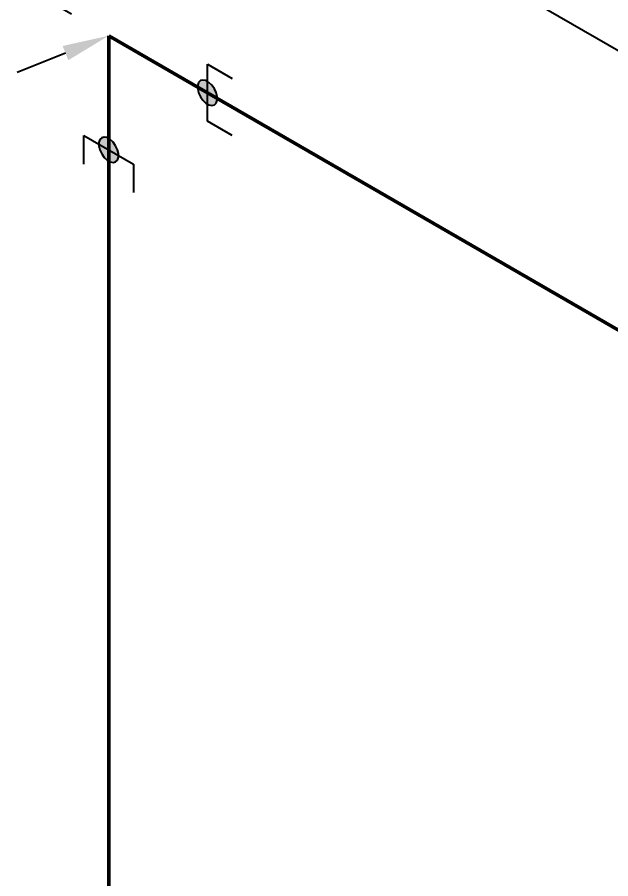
# Model space of a CAD drawing. Header units: millimetres. Extents: x 0 to 594, y 0 to 420.
# Drawn here: x 249.05 to 280.93, y 334.74 to 380.99 of the extents above; entities that cross this region are included whole.
import ezdxf
from ezdxf import colors
from ezdxf.entities.mleader import LeaderData, LeaderLine
from ezdxf.math import Vec2, Vec3

# ---------------------------------------------------------------- set-up
doc = ezdxf.new("R2010")
doc.units = ezdxf.units.MM
doc.header["$LTSCALE"] = 0.25
for name, color, linetype in [('용접', 1, 'Continuous'), ('주석', 7, 'Continuous'), ('치수', 1, 'Continuous')]:
    doc.layers.add(name, color=color, linetype=linetype)
doc.layers.add('파이프 작은 보어', color=30, linetype='Continuous', lineweight=50)
doc.styles.add('AdskIsoMetric', font='arial.ttf', dxfattribs={"width": 0.8, "height": 2.5})
doc.styles.add('AdskIsoMetric-30', font='arial.ttf', dxfattribs={"width": 0.8, "height": 2.5})
doc.styles.add('AdskIsoMetric30', font='arial.ttf', dxfattribs={"width": 0.8, "oblique": 30, "height": 2.5})
doc.styles.get("Standard").update_dxf_attribs({"font": 'arial.ttf'})
doc.dimstyles.new('AdskIsoMetric', dxfattribs={"dimtxt": 2.5, "dimasz": 2.5, "dimexe": 1, "dimexo": 2, "dimgap": 0.8, "dimtad": 1, "dimdec": 0, "dimrnd": 1, "dimzin": 0, "dimdsep": 46, "dimtxsty": 'AdskIsoMetric', "dimcen": 0, "dimclrt": 7, "dimadec": 0, "dimazin": 0, "dimtfac": 1, "dimtdec": 0, "dimtmove": 1, "dimatfit": 3, "dimfxl": 0, "dimfrac": 2, "dimtolj": 1, "dimtzin": 0, "dimarcsym": 0})

# ---------------------------------------------------------------- blocks, each defined once
blk = doc.blocks.new('*D24')
at = {"layer": 'Defpoints', "color": 0}
for p in [(253.959, 380), (331.055, 350.489), (331.055, 335.489)]:
    blk.add_point(p, dxfattribs=at)
at = {"layer": '치수', "color": 0, "lineweight": -2}
for p, q in [((253.959, 382.31), (253.959, 396.155)), ((256.125, 393.75), (328.89, 351.739)), ((331.055, 337.798), (331.055, 351.644))]:
    blk.add_line(p, q, dxfattribs=at)
at = {"layer": '치수', "color": 0}
for points in [[(256.333, 394.111), (255.916, 393.389), (253.959, 395)], [(329.098, 352.1), (328.682, 351.378), (331.055, 350.489)]]:
    blk.add_solid(points, dxfattribs=at)
at = {"layer": '치수', "color": 7, "insert": (292.507, 375.362), "char_height": 2.5, "attachment_point": 5, "rotation": 330, "style": 'AdskIsoMetric-30'}
blk.add_mtext('\\A1;1834', dxfattribs=at)
blk = doc.blocks.new('*D25')
at = {"layer": 'Defpoints', "color": 0}
for p in [(240.969, 387.5), (253.959, 380), (253.959, 222.912)]:
    blk.add_point(p, dxfattribs=at)
at = {"layer": '치수', "color": 0, "lineweight": -2}
for p, q in [((251.959, 381.155), (239.969, 388.077)), ((240.969, 232.912), (240.969, 385)), ((251.959, 224.067), (239.969, 230.989))]:
    blk.add_line(p, q, dxfattribs=at)
at = {"layer": '치수', "color": 0}
for points in [[(240.552, 385), (241.386, 385), (240.969, 387.5)], [(240.552, 232.912), (241.386, 232.912), (240.969, 230.412)]]:
    blk.add_solid(points, dxfattribs=at)
at = {"layer": '치수', "color": 7, "insert": (238.703, 310.265), "char_height": 2.5, "attachment_point": 5, "rotation": 90, "style": 'AdskIsoMetric30'}
blk.add_mtext('\\A1;4379', dxfattribs=at)
blk = doc.blocks.new('엘보우-1-Iso2DSkew0')
at = {"color": 0, "linetype": 'ByBlock', "lineweight": -2, "extrusion": (0.707107, 0.408248, -0.57735)}
for p, q in [((0, 0), (5.303, -3.062)), ((0, 0), (0, 0)), ((0, -6.124), (0, 0))]:
    blk.add_line(p, q, dxfattribs=at)
blk = doc.blocks.new('SocketWeld-2-IsoRight')
blk.add_hatch(color=256).paths.add_polyline_path([(0.0055, -0.0435), (0.0057, -0.0436), (0.006, -0.0436), (0.0062, -0.0436), (0.0064, -0.0437), (0.0066, -0.0437), (0.0068, -0.0438), (0.007, -0.0438), (0.0072, -0.0439), (0.0075, -0.0439), (0.0077, -0.0439), (0.0079, -0.044), (0.0081, -0.044), (0.0083, -0.0441), (0.0085, -0.0441), (0.0088, -0.0442), (0.009, -0.0442), (0.0092, -0.0443), (0.0094, -0.0443), (0.0096, -0.0443), (0.0098, -0.0444), (0.01, -0.0444), (0.0103, -0.0445), (0.0105, -0.0445), (0.0107, -0.0446), (0.0109, -0.0446), (0.0111, -0.0446), (0.0113, -0.0447), (0.0115, -0.0447), (0.0118, -0.0448), (0.012, -0.0448), (0.0122, -0.0449), (0.0124, -0.0449), (0.0126, -0.0449), (0.0128, -0.045), (0.013, -0.045), (0.0133, -0.0451), (0.0135, -0.0451), (0.0137, -0.0452), (0.0139, -0.0452), (0.0141, -0.0453), (0.0143, -0.0453), (0.0145, -0.0453), (0.0148, -0.0454), (0.015, -0.0454), (0.0152, -0.0455), (0.0154, -0.0455), (0.0156, -0.0456), (0.0158, -0.0456), (0.0161, -0.0456), (0.0161, -0.0456), (0.0162, -0.0456), (0.0164, -0.0455), (0.0166, -0.0455), (0.0168, -0.0455), (0.017, -0.0454), (0.0171, -0.0454), (0.0173, -0.0453), (0.0175, -0.0453), (0.0177, -0.0452), (0.0179, -0.0452), (0.0181, -0.0451), (0.0182, -0.0451), (0.0184, -0.045), (0.0186, -0.045), (0.0188, -0.0449), (0.019, -0.0449), (0.0192, -0.0448), (0.0193, -0.0448), (0.0195, -0.0447), (0.0197, -0.0447), (0.0199, -0.0446), (0.0201, -0.0446), (0.0203, -0.0445), (0.0204, -0.0445), (0.0206, -0.0444), (0.0208, -0.0444), (0.021, -0.0444), (0.0212, -0.0443), (0.0213, -0.0443), (0.0215, -0.0442), (0.0217, -0.0442), (0.0219, -0.0441), (0.0221, -0.0441), (0.0223, -0.044), (0.0224, -0.044), (0.0226, -0.0439), (0.0228, -0.0439), (0.023, -0.0438), (0.0232, -0.0438), (0.0234, -0.0437), (0.0235, -0.0437), (0.0237, -0.0436), (0.0239, -0.0436), (0.0241, -0.0435), (0.0243, -0.0435), (0.0245, -0.0434), (0.0246, -0.0434), (0.0248, -0.0433), (0.025, -0.0433), (0.025, -0.0433), (0.0251, -0.0432), (0.0253, -0.043), (0.0254, -0.0429), (0.0255, -0.0428), (0.0257, -0.0426), (0.0258, -0.0425), (0.0259, -0.0424), (0.0261, -0.0422), (0.0262, -0.0421), (0.0263, -0.042), (0.0265, -0.0418), (0.0266, -0.0417), (0.0267, -0.0416), (0.0269, -0.0414), (0.027, -0.0413), (0.0271, -0.0412), (0.0273, -0.041), (0.0274, -0.0409), (0.0275, -0.0408), (0.0277, -0.0406), (0.0278, -0.0405), (0.0279, -0.0403), (0.0281, -0.0402), (0.0282, -0.0401), (0.0283, -0.0399), (0.0284, -0.0398), (0.0286, -0.0397), (0.0287, -0.0395), (0.0288, -0.0394), (0.029, -0.0393), (0.0291, -0.0391), (0.0292, -0.039), (0.0294, -0.0389), (0.0295, -0.0387), (0.0296, -0.0386), (0.0298, -0.0385), (0.0299, -0.0383), (0.03, -0.0382), (0.0302, -0.0381), (0.0303, -0.0379), (0.0304, -0.0378), (0.0306, -0.0377), (0.0307, -0.0375), (0.0308, -0.0374), (0.031, -0.0373), (0.0311, -0.0371), (0.0312, -0.037), (0.0314, -0.0369), (0.0315, -0.0367), (0.0315, -0.0367), (0.0316, -0.0365), (0.0316, -0.0363), (0.0317, -0.0361), (0.0318, -0.0359), (0.0319, -0.0357), (0.0319, -0.0355), (0.032, -0.0353), (0.0321, -0.0351), (0.0321, -0.0349), (0.0322, -0.0346), (0.0323, -0.0344), (0.0323, -0.0342), (0.0324, -0.034), (0.0325, -0.0338), (0.0325, -0.0336), (0.0326, -0.0334), (0.0327, -0.0332), (0.0328, -0.033), (0.0328, -0.0328), (0.0329, -0.0326), (0.033, -0.0324), (0.033, -0.0322), (0.0331, -0.0319), (0.0332, -0.0317), (0.0332, -0.0315), (0.0333, -0.0313), (0.0334, -0.0311), (0.0335, -0.0309), (0.0335, -0.0307), (0.0336, -0.0305), (0.0337, -0.0303), (0.0337, -0.0301), (0.0338, -0.0299), (0.0339, -0.0297), (0.0339, -0.0295), (0.034, -0.0292), (0.0341, -0.029), (0.0342, -0.0288), (0.0342, -0.0286), (0.0343, -0.0284), (0.0344, -0.0282), (0.0344, -0.028), (0.0345, -0.0278), (0.0346, -0.0276), (0.0346, -0.0274), (0.0347, -0.0272), (0.0348, -0.027), (0.0349, -0.0268), (0.0349, -0.0265), (0.0349, -0.0265), (0.0349, -0.0263), (0.0349, -0.026), (0.0349, -0.0258), (0.0349, -0.0255), (0.0349, -0.0252), (0.0349, -0.025), (0.0349, -0.0247), (0.0349, -0.0245), (0.0349, -0.0242), (0.0349, -0.0239), (0.0349, -0.0237), (0.0349, -0.0234), (0.0349, -0.0232), (0.0349, -0.0229), (0.0349, -0.0226), (0.0349, -0.0224), (0.0349, -0.0221), (0.0349, -0.0219), (0.0349, -0.0216), (0.0349, -0.0213), (0.0349, -0.0211), (0.0349, -0.0208), (0.0349, -0.0206), (0.0349, -0.0203), (0.0349, -0.02), (0.0349, -0.0198), (0.0349, -0.0195), (0.0349, -0.0192), (0.0349, -0.019), (0.0349, -0.0187), (0.0349, -0.0185), (0.0349, -0.0182), (0.0349, -0.0179), (0.0349, -0.0177), (0.0349, -0.0174), (0.0349, -0.0172), (0.0349, -0.0169), (0.0349, -0.0166), (0.0349, -0.0164), (0.0349, -0.0161), (0.0349, -0.0159), (0.0349, -0.0156), (0.0349, -0.0153), (0.0349, -0.0151), (0.0349, -0.0148), (0.0349, -0.0146), (0.0349, -0.0143), (0.0349, -0.014), (0.0349, -0.0138), (0.0349, -0.0138), (0.0349, -0.0135), (0.0348, -0.0132), (0.0347, -0.0129), (0.0346, -0.0126), (0.0346, -0.0123), (0.0345, -0.012), (0.0344, -0.0118), (0.0344, -0.0115), (0.0343, -0.0112), (0.0342, -0.0109), (0.0342, -0.0106), (0.0341, -0.0103), (0.034, -0.01), (0.0339, -0.0097), (0.0339, -0.0095), (0.0338, -0.0092), (0.0337, -0.0089), (0.0337, -0.0086), (0.0336, -0.0083), (0.0335, -0.008), (0.0335, -0.0077), (0.0334, -0.0074), (0.0333, -0.0071), (0.0332, -0.0069), (0.0332, -0.0066), (0.0331, -0.0063), (0.033, -0.006), (0.033, -0.0057), (0.0329, -0.0054), (0.0328, -0.0051), (0.0328, -0.0048), (0.0327, -0.0046), (0.0326, -0.0043), (0.0325, -0.004), (0.0325, -0.0037), (0.0324, -0.0034), (0.0323, -0.0031), (0.0323, -0.0028), (0.0322, -0.0025), (0.0321, -0.0022), (0.0321, -0.002), (0.032, -0.0017), (0.0319, -0.0014), (0.0319, -0.0011), (0.0318, -0.0008), (0.0317, -0.0005), (0.0316, -0.0002), (0.0316, 0.0001), (0.0315, 0.0003), (0.0315, 0.0003), (0.0314, 0.0006), (0.0312, 0.0009), (0.0311, 0.0012), (0.031, 0.0015), (0.0308, 0.0018), (0.0307, 0.0021), (0.0306, 0.0024), (0.0304, 0.0026), (0.0303, 0.0029), (0.0302, 0.0032), (0.03, 0.0035), (0.0299, 0.0038), (0.0298, 0.0041), (0.0296, 0.0044), (0.0295, 0.0047), (0.0294, 0.0049), (0.0292, 0.0052), (0.0291, 0.0055), (0.029, 0.0058), (0.0288, 0.0061), (0.0287, 0.0064), (0.0286, 0.0067), (0.0284, 0.007), (0.0283, 0.0072), (0.0282, 0.0075), (0.0281, 0.0078), (0.0279, 0.0081), (0.0278, 0.0084), (0.0277, 0.0087), (0.0275, 0.009), (0.0274, 0.0093), (0.0273, 0.0095), (0.0271, 0.0098), (0.027, 0.0101), (0.0269, 0.0104), (0.0267, 0.0107), (0.0266, 0.011), (0.0265, 0.0113), (0.0263, 0.0116), (0.0262, 0.0118), (0.0261, 0.0121), (0.0259, 0.0124), (0.0258, 0.0127), (0.0257, 0.013), (0.0255, 0.0133), (0.0254, 0.0136), (0.0253, 0.0139), (0.0251, 0.0141), (0.025, 0.0144), (0.025, 0.0144), (0.0248, 0.0147), (0.0246, 0.015), (0.0245, 0.0152), (0.0243, 0.0155), (0.0241, 0.0157), (0.0239, 0.016), (0.0237, 0.0162), (0.0235, 0.0165), (0.0234, 0.0168), (0.0232, 0.017), (0.023, 0.0173), (0.0228, 0.0175), (0.0226, 0.0178), (0.0224, 0.0181), (0.0223, 0.0183), (0.0221, 0.0186), (0.0219, 0.0188), (0.0217, 0.0191), (0.0215, 0.0193), (0.0213, 0.0196), (0.0212, 0.0199), (0.021, 0.0201), (0.0208, 0.0204), (0.0206, 0.0206), (0.0204, 0.0209), (0.0203, 0.0212), (0.0201, 0.0214), (0.0199, 0.0217), (0.0197, 0.0219), (0.0195, 0.0222), (0.0193, 0.0225), (0.0192, 0.0227), (0.019, 0.023), (0.0188, 0.0232), (0.0186, 0.0235), (0.0184, 0.0237), (0.0182, 0.024), (0.0181, 0.0243), (0.0179, 0.0245), (0.0177, 0.0248), (0.0175, 0.025), (0.0173, 0.0253), (0.0171, 0.0256), (0.017, 0.0258), (0.0168, 0.0261), (0.0166, 0.0263), (0.0164, 0.0266), (0.0162, 0.0268), (0.0161, 0.0271), (0.0161, 0.0271), (0.0158, 0.0273), (0.0156, 0.0275), (0.0154, 0.0277), (0.0152, 0.0279), (0.015, 0.0281), (0.0148, 0.0283), (0.0145, 0.0285), (0.0143, 0.0287), (0.0141, 0.0289), (0.0139, 0.0292), (0.0137, 0.0294), (0.0135, 0.0296), (0.0133, 0.0298), (0.013, 0.03), (0.0128, 0.0302), (0.0126, 0.0304), (0.0124, 0.0306), (0.0122, 0.0308), (0.012, 0.031), (0.0118, 0.0312), (0.0115, 0.0314), (0.0113, 0.0316), (0.0111, 0.0318), (0.0109, 0.032), (0.0107, 0.0322), (0.0105, 0.0324), (0.0103, 0.0326), (0.01, 0.0328), (0.0098, 0.033), (0.0096, 0.0332), (0.0094, 0.0334), (0.0092, 0.0337), (0.009, 0.0339), (0.0088, 0.0341), (0.0085, 0.0343), (0.0083, 0.0345), (0.0081, 0.0347), (0.0079, 0.0349), (0.0077, 0.0351), (0.0075, 0.0353), (0.0072, 0.0355), (0.007, 0.0357), (0.0068, 0.0359), (0.0066, 0.0361), (0.0064, 0.0363), (0.0062, 0.0365), (0.006, 0.0367), (0.0057, 0.0369), (0.0055, 0.0371), (0.0055, 0.0371), (0.0053, 0.0373), (0.0051, 0.0374), (0.0049, 0.0375), (0.0046, 0.0377), (0.0044, 0.0378), (0.0042, 0.0379), (0.004, 0.038), (0.0037, 0.0382), (0.0035, 0.0383), (0.0033, 0.0384), (0.003, 0.0386), (0.0028, 0.0387), (0.0026, 0.0388), (0.0024, 0.039), (0.0021, 0.0391), (0.0019, 0.0392), (0.0017, 0.0393), (0.0015, 0.0395), (0.0012, 0.0396), (0.001, 0.0397), (0.0008, 0.0399), (0.0006, 0.04), (0.0003, 0.0401), (0.0001, 0.0403), (-0.0001, 0.0404), (-0.0003, 0.0405), (-0.0006, 0.0406), (-0.0008, 0.0408), (-0.001, 0.0409), (-0.0012, 0.041), (-0.0015, 0.0412), (-0.0017, 0.0413), (-0.0019, 0.0414), (-0.0021, 0.0416), (-0.0024, 0.0417), (-0.0026, 0.0418), (-0.0028, 0.042), (-0.003, 0.0421), (-0.0033, 0.0422), (-0.0035, 0.0423), (-0.0037, 0.0425), (-0.004, 0.0426), (-0.0042, 0.0427), (-0.0044, 0.0429), (-0.0046, 0.043), (-0.0049, 0.0431), (-0.0051, 0.0433), (-0.0053, 0.0434), (-0.0055, 0.0435), (-0.0055, 0.0435), (-0.0057, 0.0436), (-0.006, 0.0436), (-0.0062, 0.0436), (-0.0064, 0.0437), (-0.0066, 0.0437), (-0.0068, 0.0438), (-0.007, 0.0438), (-0.0072, 0.0439), (-0.0075, 0.0439), (-0.0077, 0.0439), (-0.0079, 0.044), (-0.0081, 0.044), (-0.0083, 0.0441), (-0.0085, 0.0441), (-0.0088, 0.0442), (-0.009, 0.0442), (-0.0092, 0.0443), (-0.0094, 0.0443), (-0.0096, 0.0443), (-0.0098, 0.0444), (-0.01, 0.0444), (-0.0103, 0.0445), (-0.0105, 0.0445), (-0.0107, 0.0446), (-0.0109, 0.0446), (-0.0111, 0.0446), (-0.0113, 0.0447), (-0.0115, 0.0447), (-0.0118, 0.0448), (-0.012, 0.0448), (-0.0122, 0.0449), (-0.0124, 0.0449), (-0.0126, 0.0449), (-0.0128, 0.045), (-0.013, 0.045), (-0.0133, 0.0451), (-0.0135, 0.0451), (-0.0137, 0.0452), (-0.0139, 0.0452), (-0.0141, 0.0453), (-0.0143, 0.0453), (-0.0145, 0.0453), (-0.0148, 0.0454), (-0.015, 0.0454), (-0.0152, 0.0455), (-0.0154, 0.0455), (-0.0156, 0.0456), (-0.0158, 0.0456), (-0.0161, 0.0456), (-0.0161, 0.0456), (-0.0162, 0.0456), (-0.0164, 0.0455), (-0.0166, 0.0455), (-0.0168, 0.0455), (-0.017, 0.0454), (-0.0171, 0.0454), (-0.0173, 0.0453), (-0.0175, 0.0453), (-0.0177, 0.0452), (-0.0179, 0.0452), (-0.0181, 0.0451), (-0.0182, 0.0451), (-0.0184, 0.045), (-0.0186, 0.045), (-0.0188, 0.0449), (-0.019, 0.0449), (-0.0192, 0.0448), (-0.0193, 0.0448), (-0.0195, 0.0447), (-0.0197, 0.0447), (-0.0199, 0.0446), (-0.0201, 0.0446), (-0.0203, 0.0445), (-0.0204, 0.0445), (-0.0206, 0.0444), (-0.0208, 0.0444), (-0.021, 0.0444), (-0.0212, 0.0443), (-0.0213, 0.0443), (-0.0215, 0.0442), (-0.0217, 0.0442), (-0.0219, 0.0441), (-0.0221, 0.0441), (-0.0223, 0.044), (-0.0224, 0.044), (-0.0226, 0.0439), (-0.0228, 0.0439), (-0.023, 0.0438), (-0.0232, 0.0438), (-0.0234, 0.0437), (-0.0235, 0.0437), (-0.0237, 0.0436), (-0.0239, 0.0436), (-0.0241, 0.0435), (-0.0243, 0.0435), (-0.0245, 0.0434), (-0.0246, 0.0434), (-0.0248, 0.0433), (-0.025, 0.0433), (-0.025, 0.0433), (-0.0251, 0.0432), (-0.0253, 0.043), (-0.0254, 0.0429), (-0.0255, 0.0428), (-0.0257, 0.0426), (-0.0258, 0.0425), (-0.0259, 0.0424), (-0.0261, 0.0422), (-0.0262, 0.0421), (-0.0263, 0.042), (-0.0265, 0.0418), (-0.0266, 0.0417), (-0.0267, 0.0416), (-0.0269, 0.0414), (-0.027, 0.0413), (-0.0271, 0.0412), (-0.0273, 0.041), (-0.0274, 0.0409), (-0.0275, 0.0408), (-0.0277, 0.0406), (-0.0278, 0.0405), (-0.0279, 0.0403), (-0.0281, 0.0402), (-0.0282, 0.0401), (-0.0283, 0.0399), (-0.0284, 0.0398), (-0.0286, 0.0397), (-0.0287, 0.0395), (-0.0288, 0.0394), (-0.029, 0.0393), (-0.0291, 0.0391), (-0.0292, 0.039), (-0.0294, 0.0389), (-0.0295, 0.0387), (-0.0296, 0.0386), (-0.0298, 0.0385), (-0.0299, 0.0383), (-0.03, 0.0382), (-0.0302, 0.0381), (-0.0303, 0.0379), (-0.0304, 0.0378), (-0.0306, 0.0377), (-0.0307, 0.0375), (-0.0308, 0.0374), (-0.031, 0.0373), (-0.0311, 0.0371), (-0.0312, 0.037), (-0.0314, 0.0369), (-0.0315, 0.0367), (-0.0315, 0.0367), (-0.0316, 0.0365), (-0.0316, 0.0363), (-0.0317, 0.0361), (-0.0318, 0.0359), (-0.0319, 0.0357), (-0.0319, 0.0355), (-0.032, 0.0353), (-0.0321, 0.0351), (-0.0321, 0.0349), (-0.0322, 0.0346), (-0.0323, 0.0344), (-0.0323, 0.0342), (-0.0324, 0.034), (-0.0325, 0.0338), (-0.0325, 0.0336), (-0.0326, 0.0334), (-0.0327, 0.0332), (-0.0328, 0.033), (-0.0328, 0.0328), (-0.0329, 0.0326), (-0.033, 0.0324), (-0.033, 0.0322), (-0.0331, 0.0319), (-0.0332, 0.0317), (-0.0332, 0.0315), (-0.0333, 0.0313), (-0.0334, 0.0311), (-0.0335, 0.0309), (-0.0335, 0.0307), (-0.0336, 0.0305), (-0.0337, 0.0303), (-0.0337, 0.0301), (-0.0338, 0.0299), (-0.0339, 0.0297), (-0.0339, 0.0295), (-0.034, 0.0292), (-0.0341, 0.029), (-0.0342, 0.0288), (-0.0342, 0.0286), (-0.0343, 0.0284), (-0.0344, 0.0282), (-0.0344, 0.028), (-0.0345, 0.0278), (-0.0346, 0.0276), (-0.0346, 0.0274), (-0.0347, 0.0272), (-0.0348, 0.027), (-0.0349, 0.0268), (-0.0349, 0.0265), (-0.0349, 0.0265), (-0.0349, 0.0263), (-0.0349, 0.026), (-0.0349, 0.0258), (-0.0349, 0.0255), (-0.0349, 0.0252), (-0.0349, 0.025), (-0.0349, 0.0247), (-0.0349, 0.0245), (-0.0349, 0.0242), (-0.0349, 0.0239), (-0.0349, 0.0237), (-0.0349, 0.0234), (-0.0349, 0.0232), (-0.0349, 0.0229), (-0.0349, 0.0226), (-0.0349, 0.0224), (-0.0349, 0.0221), (-0.0349, 0.0219), (-0.0349, 0.0216), (-0.0349, 0.0213), (-0.0349, 0.0211), (-0.0349, 0.0208), (-0.0349, 0.0206), (-0.0349, 0.0203), (-0.0349, 0.02), (-0.0349, 0.0198), (-0.0349, 0.0195), (-0.0349, 0.0192), (-0.0349, 0.019), (-0.0349, 0.0187), (-0.0349, 0.0185), (-0.0349, 0.0182), (-0.0349, 0.0179), (-0.0349, 0.0177), (-0.0349, 0.0174), (-0.0349, 0.0172), (-0.0349, 0.0169), (-0.0349, 0.0166), (-0.0349, 0.0164), (-0.0349, 0.0161), (-0.0349, 0.0159), (-0.0349, 0.0156), (-0.0349, 0.0153), (-0.0349, 0.0151), (-0.0349, 0.0148), (-0.0349, 0.0146), (-0.0349, 0.0143), (-0.0349, 0.014), (-0.0349, 0.0138), (-0.0349, 0.0138), (-0.0349, 0.0135), (-0.0348, 0.0132), (-0.0347, 0.0129), (-0.0346, 0.0126), (-0.0346, 0.0123), (-0.0345, 0.012), (-0.0344, 0.0118), (-0.0344, 0.0115), (-0.0343, 0.0112), (-0.0342, 0.0109), (-0.0342, 0.0106), (-0.0341, 0.0103), (-0.034, 0.01), (-0.0339, 0.0097), (-0.0339, 0.0095), (-0.0338, 0.0092), (-0.0337, 0.0089), (-0.0337, 0.0086), (-0.0336, 0.0083), (-0.0335, 0.008), (-0.0335, 0.0077), (-0.0334, 0.0074), (-0.0333, 0.0071), (-0.0332, 0.0069), (-0.0332, 0.0066), (-0.0331, 0.0063), (-0.033, 0.006), (-0.033, 0.0057), (-0.0329, 0.0054), (-0.0328, 0.0051), (-0.0328, 0.0048), (-0.0327, 0.0046), (-0.0326, 0.0043), (-0.0325, 0.004), (-0.0325, 0.0037), (-0.0324, 0.0034), (-0.0323, 0.0031), (-0.0323, 0.0028), (-0.0322, 0.0025), (-0.0321, 0.0022), (-0.0321, 0.002), (-0.032, 0.0017), (-0.0319, 0.0014), (-0.0319, 0.0011), (-0.0318, 0.0008), (-0.0317, 0.0005), (-0.0316, 0.0002), (-0.0316, -0.0001), (-0.0315, -0.0003), (-0.0315, -0.0003), (-0.0314, -0.0006), (-0.0312, -0.0009), (-0.0311, -0.0012), (-0.031, -0.0015), (-0.0308, -0.0018), (-0.0307, -0.0021), (-0.0306, -0.0024), (-0.0304, -0.0026), (-0.0303, -0.0029), (-0.0302, -0.0032), (-0.03, -0.0035), (-0.0299, -0.0038), (-0.0298, -0.0041), (-0.0296, -0.0044), (-0.0295, -0.0047), (-0.0294, -0.0049), (-0.0292, -0.0052), (-0.0291, -0.0055), (-0.029, -0.0058), (-0.0288, -0.0061), (-0.0287, -0.0064), (-0.0286, -0.0067), (-0.0284, -0.007), (-0.0283, -0.0072), (-0.0282, -0.0075), (-0.0281, -0.0078), (-0.0279, -0.0081), (-0.0278, -0.0084), (-0.0277, -0.0087), (-0.0275, -0.009), (-0.0274, -0.0093), (-0.0273, -0.0095), (-0.0271, -0.0098), (-0.027, -0.0101), (-0.0269, -0.0104), (-0.0267, -0.0107), (-0.0266, -0.011), (-0.0265, -0.0113), (-0.0263, -0.0116), (-0.0262, -0.0118), (-0.0261, -0.0121), (-0.0259, -0.0124), (-0.0258, -0.0127), (-0.0257, -0.013), (-0.0255, -0.0133), (-0.0254, -0.0136), (-0.0253, -0.0139), (-0.0251, -0.0141), (-0.025, -0.0144), (-0.025, -0.0144), (-0.0248, -0.0147), (-0.0246, -0.015), (-0.0245, -0.0152), (-0.0243, -0.0155), (-0.0241, -0.0157), (-0.0239, -0.016), (-0.0237, -0.0162), (-0.0235, -0.0165), (-0.0234, -0.0168), (-0.0232, -0.017), (-0.023, -0.0173), (-0.0228, -0.0175), (-0.0226, -0.0178), (-0.0224, -0.0181), (-0.0223, -0.0183), (-0.0221, -0.0186), (-0.0219, -0.0188), (-0.0217, -0.0191), (-0.0215, -0.0193), (-0.0213, -0.0196), (-0.0212, -0.0199), (-0.021, -0.0201), (-0.0208, -0.0204), (-0.0206, -0.0206), (-0.0204, -0.0209), (-0.0203, -0.0212), (-0.0201, -0.0214), (-0.0199, -0.0217), (-0.0197, -0.0219), (-0.0195, -0.0222), (-0.0193, -0.0225), (-0.0192, -0.0227), (-0.019, -0.023), (-0.0188, -0.0232), (-0.0186, -0.0235), (-0.0184, -0.0237), (-0.0182, -0.024), (-0.0181, -0.0243), (-0.0179, -0.0245), (-0.0177, -0.0248), (-0.0175, -0.025), (-0.0173, -0.0253), (-0.0171, -0.0256), (-0.017, -0.0258), (-0.0168, -0.0261), (-0.0166, -0.0263), (-0.0164, -0.0266), (-0.0162, -0.0268), (-0.0161, -0.0271), (-0.0161, -0.0271), (-0.0158, -0.0273), (-0.0156, -0.0275), (-0.0154, -0.0277), (-0.0152, -0.0279), (-0.015, -0.0281), (-0.0148, -0.0283), (-0.0145, -0.0285), (-0.0143, -0.0287), (-0.0141, -0.0289), (-0.0139, -0.0292), (-0.0137, -0.0294), (-0.0135, -0.0296), (-0.0133, -0.0298), (-0.013, -0.03), (-0.0128, -0.0302), (-0.0126, -0.0304), (-0.0124, -0.0306), (-0.0122, -0.0308), (-0.012, -0.031), (-0.0118, -0.0312), (-0.0115, -0.0314), (-0.0113, -0.0316), (-0.0111, -0.0318), (-0.0109, -0.032), (-0.0107, -0.0322), (-0.0105, -0.0324), (-0.0103, -0.0326), (-0.01, -0.0328), (-0.0098, -0.033), (-0.0096, -0.0332), (-0.0094, -0.0334), (-0.0092, -0.0337), (-0.009, -0.0339), (-0.0088, -0.0341), (-0.0085, -0.0343), (-0.0083, -0.0345), (-0.0081, -0.0347), (-0.0079, -0.0349), (-0.0077, -0.0351), (-0.0075, -0.0353), (-0.0072, -0.0355), (-0.007, -0.0357), (-0.0068, -0.0359), (-0.0066, -0.0361), (-0.0064, -0.0363), (-0.0062, -0.0365), (-0.006, -0.0367), (-0.0057, -0.0369), (-0.0055, -0.0371), (-0.0055, -0.0371), (-0.0053, -0.0373), (-0.0051, -0.0374), (-0.0049, -0.0375), (-0.0046, -0.0377), (-0.0044, -0.0378), (-0.0042, -0.0379), (-0.004, -0.038), (-0.0037, -0.0382), (-0.0035, -0.0383), (-0.0033, -0.0384), (-0.003, -0.0386), (-0.0028, -0.0387), (-0.0026, -0.0388), (-0.0024, -0.039), (-0.0021, -0.0391), (-0.0019, -0.0392), (-0.0017, -0.0393), (-0.0015, -0.0395), (-0.0012, -0.0396), (-0.001, -0.0397), (-0.0008, -0.0399), (-0.0006, -0.04), (-0.0003, -0.0401), (-0.0001, -0.0403), (0.0001, -0.0404), (0.0003, -0.0405), (0.0006, -0.0406), (0.0008, -0.0408), (0.001, -0.0409), (0.0012, -0.041), (0.0015, -0.0412), (0.0017, -0.0413), (0.0019, -0.0414), (0.0021, -0.0416), (0.0024, -0.0417), (0.0026, -0.0418), (0.0028, -0.042), (0.003, -0.0421), (0.0033, -0.0422), (0.0035, -0.0423), (0.0037, -0.0425), (0.004, -0.0426), (0.0042, -0.0427), (0.0044, -0.0429), (0.0046, -0.043), (0.0049, -0.0431), (0.0051, -0.0433), (0.0053, -0.0434)], flags=0)
at = {"color": 0, "linetype": 'ByBlock', "lineweight": -2, "extrusion": (-0.707107, -0.408248, 0.57735)}
for p, q in [((-0.0884, 0.1531), (0, 0.1021)), ((0, 0.1021), (0, -0.1021)), ((-0.0315, 0.0367), (-0.0349, 0.0265)), ((-0.025, 0.0433), (-0.0315, 0.0367)), ((-0.0161, 0.0456), (-0.025, 0.0433)), ((-0.0055, 0.0435), (-0.0161, 0.0456)), ((0.0055, 0.0371), (-0.0055, 0.0435)), ((0.0161, 0.0271), (0.0055, 0.0371)), ((-0.0349, 0.0265), (-0.0349, 0.0138)), ((-0.0349, 0.0138), (-0.0315, -0.0003)), ((0.025, 0.0144), (0.0161, 0.0271)), ((0.0315, 0.0003), (0.025, 0.0144)), ((0.0349, -0.0138), (0.0315, 0.0003)), ((-0.0315, -0.0003), (-0.025, -0.0144)), ((-0.025, -0.0144), (-0.0161, -0.0271)), ((-0.0161, -0.0271), (-0.0055, -0.0371)), ((0.0315, -0.0367), (0.0349, -0.0265)), ((0.0349, -0.0265), (0.0349, -0.0138)), ((0, -0.1021), (-0.0884, -0.051)), ((-0.0055, -0.0371), (0.0055, -0.0435)), ((0.0055, -0.0435), (0.0161, -0.0456)), ((0.0161, -0.0456), (0.025, -0.0433)), ((0.025, -0.0433), (0.0315, -0.0367))]:
    blk.add_line(p, q, dxfattribs=at)
blk = doc.blocks.new('SocketWeld-1-IsoLeft')
blk.add_hatch(color=256).paths.add_polyline_path([(-0.0294, -0.0234), (-0.0291, -0.0234), (-0.0288, -0.0235), (-0.0285, -0.0236), (-0.0283, -0.0237), (-0.028, -0.0238), (-0.0277, -0.0239), (-0.0274, -0.0239), (-0.0271, -0.024), (-0.0268, -0.0241), (-0.0265, -0.0242), (-0.0263, -0.0243), (-0.026, -0.0244), (-0.0257, -0.0244), (-0.0254, -0.0245), (-0.0251, -0.0246), (-0.0248, -0.0247), (-0.0246, -0.0248), (-0.0243, -0.0249), (-0.024, -0.0249), (-0.0237, -0.025), (-0.0234, -0.0251), (-0.0231, -0.0252), (-0.0228, -0.0253), (-0.0226, -0.0254), (-0.0223, -0.0254), (-0.022, -0.0255), (-0.0217, -0.0256), (-0.0214, -0.0257), (-0.0211, -0.0258), (-0.0209, -0.0259), (-0.0206, -0.0259), (-0.0203, -0.026), (-0.02, -0.0261), (-0.0197, -0.0262), (-0.0194, -0.0263), (-0.0191, -0.0264), (-0.0189, -0.0265), (-0.0186, -0.0265), (-0.0183, -0.0266), (-0.018, -0.0267), (-0.0177, -0.0268), (-0.0174, -0.0269), (-0.0172, -0.027), (-0.0169, -0.027), (-0.0166, -0.0271), (-0.0163, -0.0272), (-0.016, -0.0273), (-0.0157, -0.0274), (-0.0155, -0.0275), (-0.0155, -0.0275), (-0.0151, -0.0275), (-0.0148, -0.0275), (-0.0145, -0.0275), (-0.0142, -0.0276), (-0.0139, -0.0276), (-0.0136, -0.0276), (-0.0132, -0.0277), (-0.0129, -0.0277), (-0.0126, -0.0277), (-0.0123, -0.0277), (-0.012, -0.0278), (-0.0117, -0.0278), (-0.0114, -0.0278), (-0.011, -0.0279), (-0.0107, -0.0279), (-0.0104, -0.0279), (-0.0101, -0.0279), (-0.0098, -0.028), (-0.0095, -0.028), (-0.0091, -0.028), (-0.0088, -0.0281), (-0.0085, -0.0281), (-0.0082, -0.0281), (-0.0079, -0.0281), (-0.0076, -0.0282), (-0.0073, -0.0282), (-0.0069, -0.0282), (-0.0066, -0.0283), (-0.0063, -0.0283), (-0.006, -0.0283), (-0.0057, -0.0283), (-0.0054, -0.0284), (-0.005, -0.0284), (-0.0047, -0.0284), (-0.0044, -0.0285), (-0.0041, -0.0285), (-0.0038, -0.0285), (-0.0035, -0.0286), (-0.0032, -0.0286), (-0.0028, -0.0286), (-0.0025, -0.0286), (-0.0022, -0.0287), (-0.0019, -0.0287), (-0.0016, -0.0287), (-0.0013, -0.0288), (-0.0009, -0.0288), (-0.0006, -0.0288), (-0.0003, -0.0288), (0, -0.0289), (0, -0.0289), (0.0003, -0.0288), (0.0006, -0.0288), (0.0009, -0.0288), (0.0013, -0.0288), (0.0016, -0.0287), (0.0019, -0.0287), (0.0022, -0.0287), (0.0025, -0.0286), (0.0028, -0.0286), (0.0032, -0.0286), (0.0035, -0.0286), (0.0038, -0.0285), (0.0041, -0.0285), (0.0044, -0.0285), (0.0047, -0.0284), (0.005, -0.0284), (0.0054, -0.0284), (0.0057, -0.0283), (0.006, -0.0283), (0.0063, -0.0283), (0.0066, -0.0283), (0.0069, -0.0282), (0.0073, -0.0282), (0.0076, -0.0282), (0.0079, -0.0281), (0.0082, -0.0281), (0.0085, -0.0281), (0.0088, -0.0281), (0.0091, -0.028), (0.0095, -0.028), (0.0098, -0.028), (0.0101, -0.0279), (0.0104, -0.0279), (0.0107, -0.0279), (0.011, -0.0279), (0.0114, -0.0278), (0.0117, -0.0278), (0.012, -0.0278), (0.0123, -0.0277), (0.0126, -0.0277), (0.0129, -0.0277), (0.0132, -0.0277), (0.0136, -0.0276), (0.0139, -0.0276), (0.0142, -0.0276), (0.0145, -0.0275), (0.0148, -0.0275), (0.0151, -0.0275), (0.0155, -0.0275), (0.0155, -0.0275), (0.0157, -0.0274), (0.016, -0.0273), (0.0163, -0.0272), (0.0166, -0.0271), (0.0169, -0.027), (0.0172, -0.027), (0.0174, -0.0269), (0.0177, -0.0268), (0.018, -0.0267), (0.0183, -0.0266), (0.0186, -0.0265), (0.0189, -0.0265), (0.0191, -0.0264), (0.0194, -0.0263), (0.0197, -0.0262), (0.02, -0.0261), (0.0203, -0.026), (0.0206, -0.0259), (0.0209, -0.0259), (0.0211, -0.0258), (0.0214, -0.0257), (0.0217, -0.0256), (0.022, -0.0255), (0.0223, -0.0254), (0.0226, -0.0254), (0.0228, -0.0253), (0.0231, -0.0252), (0.0234, -0.0251), (0.0237, -0.025), (0.024, -0.0249), (0.0243, -0.0249), (0.0246, -0.0248), (0.0248, -0.0247), (0.0251, -0.0246), (0.0254, -0.0245), (0.0257, -0.0244), (0.026, -0.0244), (0.0263, -0.0243), (0.0265, -0.0242), (0.0268, -0.0241), (0.0271, -0.024), (0.0274, -0.0239), (0.0277, -0.0239), (0.028, -0.0238), (0.0283, -0.0237), (0.0285, -0.0236), (0.0288, -0.0235), (0.0291, -0.0234), (0.0294, -0.0234), (0.0294, -0.0234), (0.0296, -0.0232), (0.0298, -0.0231), (0.0301, -0.023), (0.0303, -0.0228), (0.0305, -0.0227), (0.0307, -0.0226), (0.031, -0.0224), (0.0312, -0.0223), (0.0314, -0.0222), (0.0316, -0.0221), (0.0319, -0.0219), (0.0321, -0.0218), (0.0323, -0.0217), (0.0325, -0.0215), (0.0328, -0.0214), (0.033, -0.0213), (0.0332, -0.0211), (0.0335, -0.021), (0.0337, -0.0209), (0.0339, -0.0207), (0.0341, -0.0206), (0.0344, -0.0205), (0.0346, -0.0204), (0.0348, -0.0202), (0.035, -0.0201), (0.0353, -0.02), (0.0355, -0.0198), (0.0357, -0.0197), (0.0359, -0.0196), (0.0362, -0.0194), (0.0364, -0.0193), (0.0366, -0.0192), (0.0368, -0.0191), (0.0371, -0.0189), (0.0373, -0.0188), (0.0375, -0.0187), (0.0377, -0.0185), (0.038, -0.0184), (0.0382, -0.0183), (0.0384, -0.0181), (0.0386, -0.018), (0.0389, -0.0179), (0.0391, -0.0177), (0.0393, -0.0176), (0.0395, -0.0175), (0.0398, -0.0174), (0.04, -0.0172), (0.0402, -0.0171), (0.0405, -0.017), (0.0405, -0.017), (0.0406, -0.0168), (0.0407, -0.0166), (0.0409, -0.0165), (0.041, -0.0163), (0.0412, -0.0161), (0.0413, -0.016), (0.0415, -0.0158), (0.0416, -0.0157), (0.0418, -0.0155), (0.0419, -0.0153), (0.042, -0.0152), (0.0422, -0.015), (0.0423, -0.0148), (0.0425, -0.0147), (0.0426, -0.0145), (0.0428, -0.0143), (0.0429, -0.0142), (0.0431, -0.014), (0.0432, -0.0138), (0.0433, -0.0137), (0.0435, -0.0135), (0.0436, -0.0134), (0.0438, -0.0132), (0.0439, -0.013), (0.0441, -0.0129), (0.0442, -0.0127), (0.0444, -0.0125), (0.0445, -0.0124), (0.0447, -0.0122), (0.0448, -0.012), (0.0449, -0.0119), (0.0451, -0.0117), (0.0452, -0.0115), (0.0454, -0.0114), (0.0455, -0.0112), (0.0457, -0.0111), (0.0458, -0.0109), (0.046, -0.0107), (0.0461, -0.0106), (0.0462, -0.0104), (0.0464, -0.0102), (0.0465, -0.0101), (0.0467, -0.0099), (0.0468, -0.0097), (0.047, -0.0096), (0.0471, -0.0094), (0.0473, -0.0092), (0.0474, -0.0091), (0.0476, -0.0089), (0.0476, -0.0089), (0.0476, -0.0087), (0.0477, -0.0086), (0.0477, -0.0084), (0.0478, -0.0082), (0.0478, -0.008), (0.0479, -0.0078), (0.0479, -0.0076), (0.048, -0.0075), (0.048, -0.0073), (0.0481, -0.0071), (0.0481, -0.0069), (0.0482, -0.0067), (0.0482, -0.0066), (0.0483, -0.0064), (0.0483, -0.0062), (0.0484, -0.006), (0.0484, -0.0058), (0.0485, -0.0056), (0.0485, -0.0055), (0.0486, -0.0053), (0.0486, -0.0051), (0.0487, -0.0049), (0.0487, -0.0047), (0.0488, -0.0046), (0.0488, -0.0044), (0.0489, -0.0042), (0.0489, -0.004), (0.049, -0.0038), (0.049, -0.0036), (0.0491, -0.0035), (0.0491, -0.0033), (0.0492, -0.0031), (0.0492, -0.0029), (0.0493, -0.0027), (0.0493, -0.0025), (0.0494, -0.0024), (0.0494, -0.0022), (0.0495, -0.002), (0.0495, -0.0018), (0.0496, -0.0016), (0.0496, -0.0015), (0.0497, -0.0013), (0.0497, -0.0011), (0.0498, -0.0009), (0.0498, -0.0007), (0.0499, -0.0005), (0.0499, -0.0004), (0.05, -0.0002), (0.05, 0), (0.05, 0), (0.05, 0.0002), (0.0499, 0.0004), (0.0499, 0.0005), (0.0498, 0.0007), (0.0498, 0.0009), (0.0497, 0.0011), (0.0497, 0.0013), (0.0496, 0.0015), (0.0496, 0.0016), (0.0495, 0.0018), (0.0495, 0.002), (0.0494, 0.0022), (0.0494, 0.0024), (0.0493, 0.0025), (0.0493, 0.0027), (0.0492, 0.0029), (0.0492, 0.0031), (0.0491, 0.0033), (0.0491, 0.0035), (0.049, 0.0036), (0.049, 0.0038), (0.0489, 0.004), (0.0489, 0.0042), (0.0488, 0.0044), (0.0488, 0.0046), (0.0487, 0.0047), (0.0487, 0.0049), (0.0486, 0.0051), (0.0486, 0.0053), (0.0485, 0.0055), (0.0485, 0.0056), (0.0484, 0.0058), (0.0484, 0.006), (0.0483, 0.0062), (0.0483, 0.0064), (0.0482, 0.0066), (0.0482, 0.0067), (0.0481, 0.0069), (0.0481, 0.0071), (0.048, 0.0073), (0.048, 0.0075), (0.0479, 0.0076), (0.0479, 0.0078), (0.0478, 0.008), (0.0478, 0.0082), (0.0477, 0.0084), (0.0477, 0.0086), (0.0476, 0.0087), (0.0476, 0.0089), (0.0476, 0.0089), (0.0474, 0.0091), (0.0473, 0.0092), (0.0471, 0.0094), (0.047, 0.0096), (0.0468, 0.0097), (0.0467, 0.0099), (0.0465, 0.0101), (0.0464, 0.0102), (0.0462, 0.0104), (0.0461, 0.0106), (0.046, 0.0107), (0.0458, 0.0109), (0.0457, 0.0111), (0.0455, 0.0112), (0.0454, 0.0114), (0.0452, 0.0115), (0.0451, 0.0117), (0.0449, 0.0119), (0.0448, 0.012), (0.0447, 0.0122), (0.0445, 0.0124), (0.0444, 0.0125), (0.0442, 0.0127), (0.0441, 0.0129), (0.0439, 0.013), (0.0438, 0.0132), (0.0436, 0.0134), (0.0435, 0.0135), (0.0433, 0.0137), (0.0432, 0.0138), (0.0431, 0.014), (0.0429, 0.0142), (0.0428, 0.0143), (0.0426, 0.0145), (0.0425, 0.0147), (0.0423, 0.0148), (0.0422, 0.015), (0.042, 0.0152), (0.0419, 0.0153), (0.0418, 0.0155), (0.0416, 0.0157), (0.0415, 0.0158), (0.0413, 0.016), (0.0412, 0.0161), (0.041, 0.0163), (0.0409, 0.0165), (0.0407, 0.0166), (0.0406, 0.0168), (0.0405, 0.017), (0.0405, 0.017), (0.0402, 0.0171), (0.04, 0.0172), (0.0398, 0.0174), (0.0395, 0.0175), (0.0393, 0.0176), (0.0391, 0.0177), (0.0389, 0.0179), (0.0386, 0.018), (0.0384, 0.0181), (0.0382, 0.0183), (0.038, 0.0184), (0.0377, 0.0185), (0.0375, 0.0187), (0.0373, 0.0188), (0.0371, 0.0189), (0.0368, 0.0191), (0.0366, 0.0192), (0.0364, 0.0193), (0.0362, 0.0194), (0.0359, 0.0196), (0.0357, 0.0197), (0.0355, 0.0198), (0.0353, 0.02), (0.035, 0.0201), (0.0348, 0.0202), (0.0346, 0.0204), (0.0344, 0.0205), (0.0341, 0.0206), (0.0339, 0.0207), (0.0337, 0.0209), (0.0335, 0.021), (0.0332, 0.0211), (0.033, 0.0213), (0.0328, 0.0214), (0.0325, 0.0215), (0.0323, 0.0217), (0.0321, 0.0218), (0.0319, 0.0219), (0.0316, 0.0221), (0.0314, 0.0222), (0.0312, 0.0223), (0.031, 0.0224), (0.0307, 0.0226), (0.0305, 0.0227), (0.0303, 0.0228), (0.0301, 0.023), (0.0298, 0.0231), (0.0296, 0.0232), (0.0294, 0.0234), (0.0294, 0.0234), (0.0291, 0.0234), (0.0288, 0.0235), (0.0285, 0.0236), (0.0283, 0.0237), (0.028, 0.0238), (0.0277, 0.0239), (0.0274, 0.0239), (0.0271, 0.024), (0.0268, 0.0241), (0.0265, 0.0242), (0.0263, 0.0243), (0.026, 0.0244), (0.0257, 0.0244), (0.0254, 0.0245), (0.0251, 0.0246), (0.0248, 0.0247), (0.0246, 0.0248), (0.0243, 0.0249), (0.024, 0.0249), (0.0237, 0.025), (0.0234, 0.0251), (0.0231, 0.0252), (0.0228, 0.0253), (0.0226, 0.0254), (0.0223, 0.0254), (0.022, 0.0255), (0.0217, 0.0256), (0.0214, 0.0257), (0.0211, 0.0258), (0.0209, 0.0259), (0.0206, 0.0259), (0.0203, 0.026), (0.02, 0.0261), (0.0197, 0.0262), (0.0194, 0.0263), (0.0191, 0.0264), (0.0189, 0.0265), (0.0186, 0.0265), (0.0183, 0.0266), (0.018, 0.0267), (0.0177, 0.0268), (0.0174, 0.0269), (0.0172, 0.027), (0.0169, 0.027), (0.0166, 0.0271), (0.0163, 0.0272), (0.016, 0.0273), (0.0157, 0.0274), (0.0155, 0.0275), (0.0155, 0.0275), (0.0151, 0.0275), (0.0148, 0.0275), (0.0145, 0.0275), (0.0142, 0.0276), (0.0139, 0.0276), (0.0136, 0.0276), (0.0132, 0.0277), (0.0129, 0.0277), (0.0126, 0.0277), (0.0123, 0.0277), (0.012, 0.0278), (0.0117, 0.0278), (0.0114, 0.0278), (0.011, 0.0279), (0.0107, 0.0279), (0.0104, 0.0279), (0.0101, 0.0279), (0.0098, 0.028), (0.0095, 0.028), (0.0091, 0.028), (0.0088, 0.0281), (0.0085, 0.0281), (0.0082, 0.0281), (0.0079, 0.0281), (0.0076, 0.0282), (0.0073, 0.0282), (0.0069, 0.0282), (0.0066, 0.0283), (0.0063, 0.0283), (0.006, 0.0283), (0.0057, 0.0283), (0.0054, 0.0284), (0.005, 0.0284), (0.0047, 0.0284), (0.0044, 0.0285), (0.0041, 0.0285), (0.0038, 0.0285), (0.0035, 0.0286), (0.0032, 0.0286), (0.0028, 0.0286), (0.0025, 0.0286), (0.0022, 0.0287), (0.0019, 0.0287), (0.0016, 0.0287), (0.0013, 0.0288), (0.0009, 0.0288), (0.0006, 0.0288), (0.0003, 0.0288), (0, 0.0289), (0, 0.0289), (-0.0003, 0.0288), (-0.0006, 0.0288), (-0.0009, 0.0288), (-0.0013, 0.0288), (-0.0016, 0.0287), (-0.0019, 0.0287), (-0.0022, 0.0287), (-0.0025, 0.0286), (-0.0028, 0.0286), (-0.0032, 0.0286), (-0.0035, 0.0286), (-0.0038, 0.0285), (-0.0041, 0.0285), (-0.0044, 0.0285), (-0.0047, 0.0284), (-0.005, 0.0284), (-0.0054, 0.0284), (-0.0057, 0.0283), (-0.006, 0.0283), (-0.0063, 0.0283), (-0.0066, 0.0283), (-0.0069, 0.0282), (-0.0073, 0.0282), (-0.0076, 0.0282), (-0.0079, 0.0281), (-0.0082, 0.0281), (-0.0085, 0.0281), (-0.0088, 0.0281), (-0.0091, 0.028), (-0.0095, 0.028), (-0.0098, 0.028), (-0.0101, 0.0279), (-0.0104, 0.0279), (-0.0107, 0.0279), (-0.011, 0.0279), (-0.0114, 0.0278), (-0.0117, 0.0278), (-0.012, 0.0278), (-0.0123, 0.0277), (-0.0126, 0.0277), (-0.0129, 0.0277), (-0.0132, 0.0277), (-0.0136, 0.0276), (-0.0139, 0.0276), (-0.0142, 0.0276), (-0.0145, 0.0275), (-0.0148, 0.0275), (-0.0151, 0.0275), (-0.0155, 0.0275), (-0.0155, 0.0275), (-0.0157, 0.0274), (-0.016, 0.0273), (-0.0163, 0.0272), (-0.0166, 0.0271), (-0.0169, 0.027), (-0.0172, 0.027), (-0.0174, 0.0269), (-0.0177, 0.0268), (-0.018, 0.0267), (-0.0183, 0.0266), (-0.0186, 0.0265), (-0.0189, 0.0265), (-0.0191, 0.0264), (-0.0194, 0.0263), (-0.0197, 0.0262), (-0.02, 0.0261), (-0.0203, 0.026), (-0.0206, 0.0259), (-0.0209, 0.0259), (-0.0211, 0.0258), (-0.0214, 0.0257), (-0.0217, 0.0256), (-0.022, 0.0255), (-0.0223, 0.0254), (-0.0226, 0.0254), (-0.0228, 0.0253), (-0.0231, 0.0252), (-0.0234, 0.0251), (-0.0237, 0.025), (-0.024, 0.0249), (-0.0243, 0.0249), (-0.0246, 0.0248), (-0.0248, 0.0247), (-0.0251, 0.0246), (-0.0254, 0.0245), (-0.0257, 0.0244), (-0.026, 0.0244), (-0.0263, 0.0243), (-0.0265, 0.0242), (-0.0268, 0.0241), (-0.0271, 0.024), (-0.0274, 0.0239), (-0.0277, 0.0239), (-0.028, 0.0238), (-0.0283, 0.0237), (-0.0285, 0.0236), (-0.0288, 0.0235), (-0.0291, 0.0234), (-0.0294, 0.0234), (-0.0294, 0.0234), (-0.0296, 0.0232), (-0.0298, 0.0231), (-0.0301, 0.023), (-0.0303, 0.0228), (-0.0305, 0.0227), (-0.0307, 0.0226), (-0.031, 0.0224), (-0.0312, 0.0223), (-0.0314, 0.0222), (-0.0316, 0.0221), (-0.0319, 0.0219), (-0.0321, 0.0218), (-0.0323, 0.0217), (-0.0325, 0.0215), (-0.0328, 0.0214), (-0.033, 0.0213), (-0.0332, 0.0211), (-0.0335, 0.021), (-0.0337, 0.0209), (-0.0339, 0.0207), (-0.0341, 0.0206), (-0.0344, 0.0205), (-0.0346, 0.0204), (-0.0348, 0.0202), (-0.035, 0.0201), (-0.0353, 0.02), (-0.0355, 0.0198), (-0.0357, 0.0197), (-0.0359, 0.0196), (-0.0362, 0.0194), (-0.0364, 0.0193), (-0.0366, 0.0192), (-0.0368, 0.0191), (-0.0371, 0.0189), (-0.0373, 0.0188), (-0.0375, 0.0187), (-0.0377, 0.0185), (-0.038, 0.0184), (-0.0382, 0.0183), (-0.0384, 0.0181), (-0.0386, 0.018), (-0.0389, 0.0179), (-0.0391, 0.0177), (-0.0393, 0.0176), (-0.0395, 0.0175), (-0.0398, 0.0174), (-0.04, 0.0172), (-0.0402, 0.0171), (-0.0405, 0.017), (-0.0405, 0.017), (-0.0406, 0.0168), (-0.0407, 0.0166), (-0.0409, 0.0165), (-0.041, 0.0163), (-0.0412, 0.0161), (-0.0413, 0.016), (-0.0415, 0.0158), (-0.0416, 0.0157), (-0.0418, 0.0155), (-0.0419, 0.0153), (-0.042, 0.0152), (-0.0422, 0.015), (-0.0423, 0.0148), (-0.0425, 0.0147), (-0.0426, 0.0145), (-0.0428, 0.0143), (-0.0429, 0.0142), (-0.0431, 0.014), (-0.0432, 0.0138), (-0.0433, 0.0137), (-0.0435, 0.0135), (-0.0436, 0.0134), (-0.0438, 0.0132), (-0.0439, 0.013), (-0.0441, 0.0129), (-0.0442, 0.0127), (-0.0444, 0.0125), (-0.0445, 0.0124), (-0.0447, 0.0122), (-0.0448, 0.012), (-0.0449, 0.0119), (-0.0451, 0.0117), (-0.0452, 0.0115), (-0.0454, 0.0114), (-0.0455, 0.0112), (-0.0457, 0.0111), (-0.0458, 0.0109), (-0.046, 0.0107), (-0.0461, 0.0106), (-0.0462, 0.0104), (-0.0464, 0.0102), (-0.0465, 0.0101), (-0.0467, 0.0099), (-0.0468, 0.0097), (-0.047, 0.0096), (-0.0471, 0.0094), (-0.0473, 0.0092), (-0.0474, 0.0091), (-0.0476, 0.0089), (-0.0476, 0.0089), (-0.0476, 0.0087), (-0.0477, 0.0086), (-0.0477, 0.0084), (-0.0478, 0.0082), (-0.0478, 0.008), (-0.0479, 0.0078), (-0.0479, 0.0076), (-0.048, 0.0075), (-0.048, 0.0073), (-0.0481, 0.0071), (-0.0481, 0.0069), (-0.0482, 0.0067), (-0.0482, 0.0066), (-0.0483, 0.0064), (-0.0483, 0.0062), (-0.0484, 0.006), (-0.0484, 0.0058), (-0.0485, 0.0056), (-0.0485, 0.0055), (-0.0486, 0.0053), (-0.0486, 0.0051), (-0.0487, 0.0049), (-0.0487, 0.0047), (-0.0488, 0.0046), (-0.0488, 0.0044), (-0.0489, 0.0042), (-0.0489, 0.004), (-0.049, 0.0038), (-0.049, 0.0036), (-0.0491, 0.0035), (-0.0491, 0.0033), (-0.0492, 0.0031), (-0.0492, 0.0029), (-0.0493, 0.0027), (-0.0493, 0.0025), (-0.0494, 0.0024), (-0.0494, 0.0022), (-0.0495, 0.002), (-0.0495, 0.0018), (-0.0496, 0.0016), (-0.0496, 0.0015), (-0.0497, 0.0013), (-0.0497, 0.0011), (-0.0498, 0.0009), (-0.0498, 0.0007), (-0.0499, 0.0005), (-0.0499, 0.0004), (-0.05, 0.0002), (-0.05, 0), (-0.05, 0), (-0.05, -0.0002), (-0.0499, -0.0004), (-0.0499, -0.0005), (-0.0498, -0.0007), (-0.0498, -0.0009), (-0.0497, -0.0011), (-0.0497, -0.0013), (-0.0496, -0.0015), (-0.0496, -0.0016), (-0.0495, -0.0018), (-0.0495, -0.002), (-0.0494, -0.0022), (-0.0494, -0.0024), (-0.0493, -0.0025), (-0.0493, -0.0027), (-0.0492, -0.0029), (-0.0492, -0.0031), (-0.0491, -0.0033), (-0.0491, -0.0035), (-0.049, -0.0036), (-0.049, -0.0038), (-0.0489, -0.004), (-0.0489, -0.0042), (-0.0488, -0.0044), (-0.0488, -0.0046), (-0.0487, -0.0047), (-0.0487, -0.0049), (-0.0486, -0.0051), (-0.0486, -0.0053), (-0.0485, -0.0055), (-0.0485, -0.0056), (-0.0484, -0.0058), (-0.0484, -0.006), (-0.0483, -0.0062), (-0.0483, -0.0064), (-0.0482, -0.0066), (-0.0482, -0.0067), (-0.0481, -0.0069), (-0.0481, -0.0071), (-0.048, -0.0073), (-0.048, -0.0075), (-0.0479, -0.0076), (-0.0479, -0.0078), (-0.0478, -0.008), (-0.0478, -0.0082), (-0.0477, -0.0084), (-0.0477, -0.0086), (-0.0476, -0.0087), (-0.0476, -0.0089), (-0.0476, -0.0089), (-0.0474, -0.0091), (-0.0473, -0.0092), (-0.0471, -0.0094), (-0.047, -0.0096), (-0.0468, -0.0097), (-0.0467, -0.0099), (-0.0465, -0.0101), (-0.0464, -0.0102), (-0.0462, -0.0104), (-0.0461, -0.0106), (-0.046, -0.0107), (-0.0458, -0.0109), (-0.0457, -0.0111), (-0.0455, -0.0112), (-0.0454, -0.0114), (-0.0452, -0.0115), (-0.0451, -0.0117), (-0.0449, -0.0119), (-0.0448, -0.012), (-0.0447, -0.0122), (-0.0445, -0.0124), (-0.0444, -0.0125), (-0.0442, -0.0127), (-0.0441, -0.0129), (-0.0439, -0.013), (-0.0438, -0.0132), (-0.0436, -0.0134), (-0.0435, -0.0135), (-0.0433, -0.0137), (-0.0432, -0.0138), (-0.0431, -0.014), (-0.0429, -0.0142), (-0.0428, -0.0143), (-0.0426, -0.0145), (-0.0425, -0.0147), (-0.0423, -0.0148), (-0.0422, -0.015), (-0.042, -0.0152), (-0.0419, -0.0153), (-0.0418, -0.0155), (-0.0416, -0.0157), (-0.0415, -0.0158), (-0.0413, -0.016), (-0.0412, -0.0161), (-0.041, -0.0163), (-0.0409, -0.0165), (-0.0407, -0.0166), (-0.0406, -0.0168), (-0.0405, -0.017), (-0.0405, -0.017), (-0.0402, -0.0171), (-0.04, -0.0172), (-0.0398, -0.0174), (-0.0395, -0.0175), (-0.0393, -0.0176), (-0.0391, -0.0177), (-0.0389, -0.0179), (-0.0386, -0.018), (-0.0384, -0.0181), (-0.0382, -0.0183), (-0.038, -0.0184), (-0.0377, -0.0185), (-0.0375, -0.0187), (-0.0373, -0.0188), (-0.0371, -0.0189), (-0.0368, -0.0191), (-0.0366, -0.0192), (-0.0364, -0.0193), (-0.0362, -0.0194), (-0.0359, -0.0196), (-0.0357, -0.0197), (-0.0355, -0.0198), (-0.0353, -0.02), (-0.035, -0.0201), (-0.0348, -0.0202), (-0.0346, -0.0204), (-0.0344, -0.0205), (-0.0341, -0.0206), (-0.0339, -0.0207), (-0.0337, -0.0209), (-0.0335, -0.021), (-0.0332, -0.0211), (-0.033, -0.0213), (-0.0328, -0.0214), (-0.0325, -0.0215), (-0.0323, -0.0217), (-0.0321, -0.0218), (-0.0319, -0.0219), (-0.0316, -0.0221), (-0.0314, -0.0222), (-0.0312, -0.0223), (-0.031, -0.0224), (-0.0307, -0.0226), (-0.0305, -0.0227), (-0.0303, -0.0228), (-0.0301, -0.023), (-0.0298, -0.0231), (-0.0296, -0.0232)], flags=0)
at = {"color": 0, "linetype": 'ByBlock', "lineweight": -2, "extrusion": (0, 0.816497, 0.57735)}
for p, q in [((0, 0.1021), (0.0884, 0.051)), ((0.0884, 0.051), (-0.0884, -0.051)), ((-0.0476, 0.0089), (-0.05, 0)), ((-0.05, 0), (-0.0476, -0.0089)), ((-0.0405, 0.017), (-0.0476, 0.0089)), ((-0.0294, 0.0234), (-0.0405, 0.017)), ((-0.0155, 0.0275), (-0.0294, 0.0234)), ((0, 0.0289), (-0.0155, 0.0275)), ((0.0155, 0.0275), (0, 0.0289)), ((0.0294, 0.0234), (0.0155, 0.0275)), ((0.0405, 0.017), (0.0294, 0.0234)), ((0.0476, 0.0089), (0.0405, 0.017)), ((0.05, 0), (0.0476, 0.0089)), ((0.0476, -0.0089), (0.05, 0)), ((-0.0884, -0.051), (-0.1768, 0)), ((-0.0476, -0.0089), (-0.0405, -0.017)), ((-0.0405, -0.017), (-0.0294, -0.0234)), ((-0.0294, -0.0234), (-0.0155, -0.0275)), ((-0.0155, -0.0275), (0, -0.0289)), ((0, -0.0289), (0.0155, -0.0275)), ((0.0155, -0.0275), (0.0294, -0.0234)), ((0.0294, -0.0234), (0.0405, -0.017)), ((0.0405, -0.017), (0.0476, -0.0089))]:
    blk.add_line(p, q, dxfattribs=at)

msp = doc.modelspace()

# ---------------------------------------------------------------- linework, layer by layer
at = {"layer": '파이프 작은 보어'}
for points in [[(259.263, 376.938), (325.752, 338.551)], [(253.959, 229.036), (253.959, 373.876)]]:
    msp.add_lwpolyline(points, dxfattribs=at)

# ---------------------------------------------------------------- block references
at = {"layer": '용접', "xscale": 15, "yscale": 15, "zscale": 15}
for name, p, rotation in [('SocketWeld-2-IsoRight', (259.263, 376.938), 179.99999999962), ('SocketWeld-1-IsoLeft', (253.959, 373.876), 119.9999999994403)]:
    msp.add_blockref(name, p, dxfattribs=dict(at, rotation=rotation))
at = {"layer": '파이프 작은 보어'}
msp.add_blockref('엘보우-1-Iso2DSkew0', (253.959, 380), dxfattribs=at)

# ---------------------------------------------------------------- dimensions: what is measured, and where the dimension line sits
at = {"layer": '치수'}
for base, p1, p2, angle, text, override, picture, middle in [((331.055, 350.489), (253.959, 380), (331.055, 335.489), 330, '1834', {"dimtad": 0, "dimlfac": 20.599129, "dimtxsty": 'AdskIsoMetric-30', "dimse1": 0, "dimse2": 0, "dimsd1": 0, "dimsd2": 0, "dimtmove": 1}, '*D24', (292.507, 375.362)), ((240.969, 387.5), (253.959, 222.912), (253.959, 380), 90, '4379', {"dimtad": 0, "dimlfac": 27.873484, "dimtxsty": 'AdskIsoMetric30', "dimse1": 0, "dimse2": 0, "dimsd1": 0, "dimsd2": 0, "dimtmove": 1}, '*D25', (238.703, 310.265))]:
    dim = msp.add_linear_dim(base=base, p1=p1, p2=p2, angle=angle, text=text, dimstyle='AdskIsoMetric', override=override, dxfattribs=at)
    dim.commit()
    dim.dimension.update_dxf_attribs({"geometry": picture, "text_midpoint": middle, "dimtype": 160})

# ---------------------------------------------------------------- leaders
at = {"layer": '주석'}
ml = msp.add_multileader_mtext('Standard', dxfattribs=at)
ml.set_content('')
ml.set_leader_properties()
ml.build(insert=Vec2(0, 0))
ml.multileader.update_dxf_attribs({"dogleg_length": 0, "arrow_head_size": 2.5})
ctx = ml.context
ctx.base_point, ctx.arrow_head_size = Vec3(249.048, 378.024), 2.5
notes = []
notes.append((ctx, [(0, (1, 1, 0), (249.048, 378.024), (-1, 0), 0, [(0, [(253.959, 380)], 0, [])])]))
ctx.mtext, ml.multileader.dxf.content_type = None, 0
for ctx, leaders in notes:
    for number, flags, end, landing, length, lines in leaders:
        leader = LeaderData()
        leader.index, (leader.has_last_leader_line, leader.has_dogleg_vector, leader.attachment_direction) = number, flags
        leader.last_leader_point, leader.dogleg_vector, leader.dogleg_length = Vec3(end), Vec3(landing), length
        for number, points, colour, breaks in lines:
            line = LeaderLine()
            line.index, line.vertices, line.color, line.breaks = number, Vec3.list(points), colors.encode_raw_color(colour), breaks
            leader.lines.append(line)
        ctx.leaders.append(leader)

doc.saveas('drawing.dxf')
